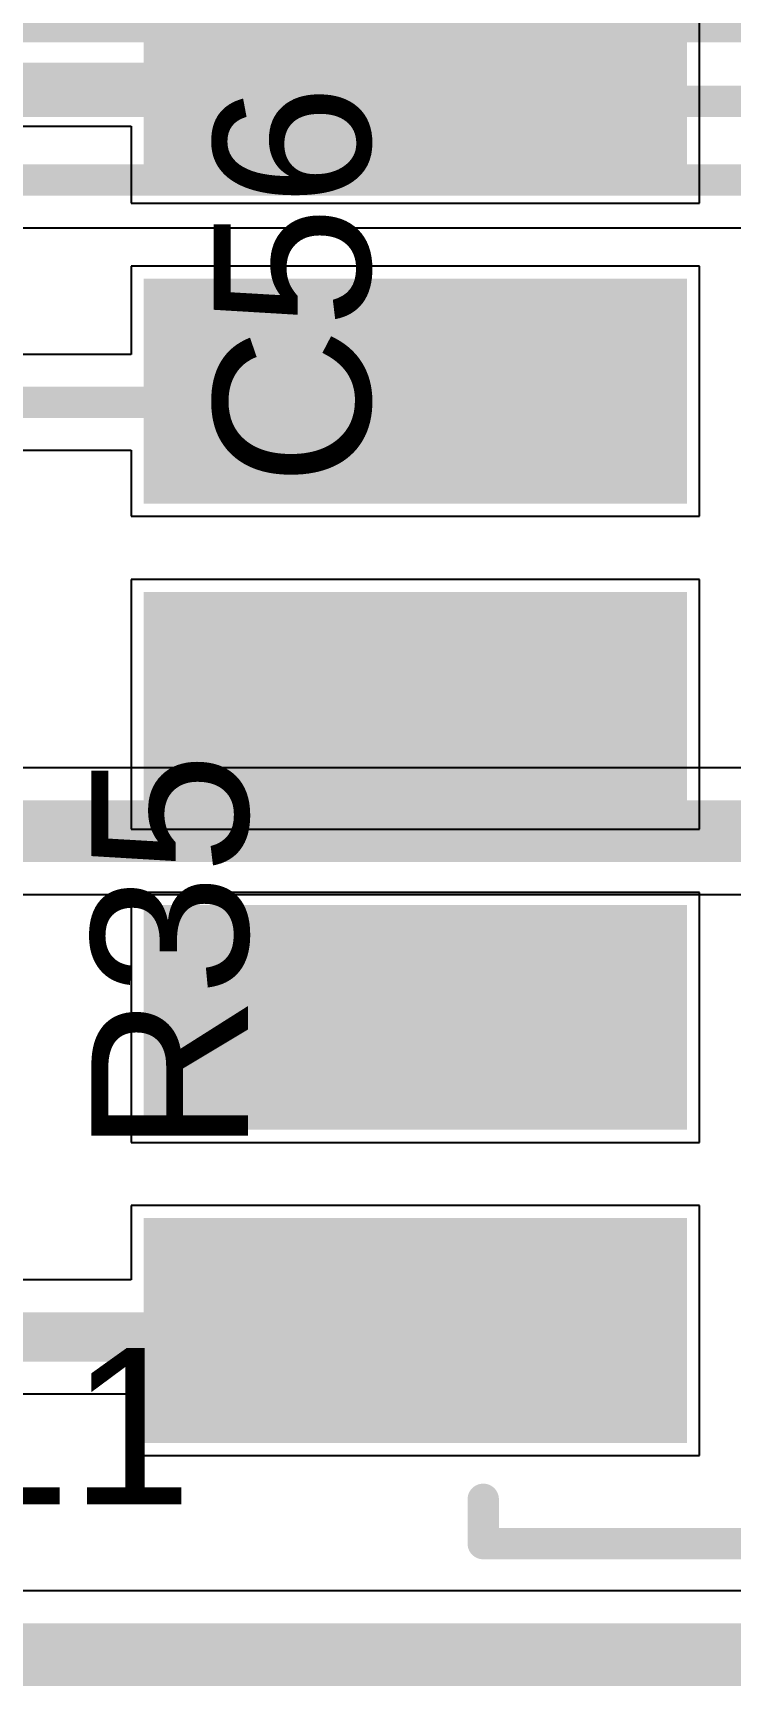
# Model space of a CAD drawing. Header units: inches. Extents: x -12 to 5355, y -7 to 5366.
# Drawn here: x 27.86 to 30.68, y -0.13 to 6.58 of the extents above; entities that cross this region are included whole.
import ezdxf

# ---------------------------------------------------------------- set-up
doc = ezdxf.new("R2010")
doc.units = ezdxf.units.IN
for name, color, linetype in [('Board Outline', 216, 'Continuous'), ('BOTTOM LAYER', 5, 'Continuous'), ('Bottom Overlay', 54, 'Continuous'), ('Bottom Paste', 16, 'Continuous'), ('Bottom Solder', 6, 'Continuous'), ('GROUND1', 16, 'Continuous'), ('GROUND2', 156, 'Continuous'), ('POWER', 76, 'Continuous'), ('SIGNAL', 90, 'Continuous'), ('TOP LAYER', 1, 'Continuous'), ('Top Overlay', 2, 'Continuous')]:
    doc.layers.add(name, color=color, linetype=linetype)
doc.styles.add('Arial', font='', dxfattribs={"height": 0.2})
doc.styles.get('Arial').set_extended_font_data('Arial')

# ---------------------------------------------------------------- blocks, each defined once
blk = doc.blocks.new('20021321_00010C4LF_B_2')
at = {"layer": 'BOTTOM LAYER'}
for points in [[(0.75, 2.92), (2.8, 2.92), (2.8, 2.16), (0.75, 2.16)], [(0.75, 1.65), (2.8, 1.65), (2.8, 0.89), (0.75, 0.89)], [(0.75, 0.38), (2.8, 0.38), (2.8, -0.38), (0.75, -0.38)], [(0.75, -0.89), (2.8, -0.89), (2.8, -1.65), (0.75, -1.65)], [(0.75, -2.16), (2.8, -2.16), (2.8, -2.92), (0.75, -2.92)]]:
    blk.add_hatch(color=5, dxfattribs=at).paths.add_polyline_path(points)
at = {"layer": 'Bottom Paste'}
for points in [[(0.75, 2.92), (2.8, 2.92), (2.8, 2.16), (0.75, 2.16)], [(0.75, 1.65), (2.8, 1.65), (2.8, 0.89), (0.75, 0.89)], [(0.75, 0.38), (2.8, 0.38), (2.8, -0.38), (0.75, -0.38)], [(0.75, -0.89), (2.8, -0.89), (2.8, -1.65), (0.75, -1.65)], [(0.75, -2.16), (2.8, -2.16), (2.8, -2.92), (0.75, -2.92)]]:
    blk.add_hatch(color=16, dxfattribs=at).paths.add_polyline_path(points)
at = {"layer": 'Bottom Solder'}
for points in [[(0.6738, 2.9962), (2.8762, 2.9962), (2.8762, 2.0838), (0.6738, 2.0838)], [(0.6738, 1.7262), (2.8762, 1.7262), (2.8762, 0.8138), (0.6738, 0.8138)], [(0.6738, 0.4562), (2.8762, 0.4562), (2.8762, -0.4562), (0.6738, -0.4562)], [(0.6738, -0.8138), (2.8762, -0.8138), (2.8762, -1.7262), (0.6738, -1.7262)], [(0.6738, -2.0838), (2.8762, -2.0838), (2.8762, -2.9962), (0.6738, -2.9962)]]:
    blk.add_hatch(color=6, dxfattribs=at).paths.add_polyline_path(points)
at = {"layer": 'Bottom Overlay'}
for points in [[(1.5, 3.405, 0.127, 0.127, 0), (-1.5, 3.405, 0.127, 0.127, 0)], [(1.5, 3.405, 0.127, 0.127, 0), (1.5, 3.225, 0.127, 0.127, 0)]]:
    blk.add_lwpolyline(points, format="xyseb", dxfattribs=at)
for points in [[(1.4682, 3.405, 0.0635, 0.0635, 1), (1.5317, 3.405, 0.0635, 0.0635, 1)], [(1.4682, 3.405, 0.0635, 0.0635, 1), (1.5317, 3.405, 0.0635, 0.0635, 1)], [(1.4682, 3.225, 0.0635, 0.0635, 1), (1.5317, 3.225, 0.0635, 0.0635, 1)]]:
    blk.add_lwpolyline(points, format="xyseb", close=True, dxfattribs=at)

msp = doc.modelspace()

# ---------------------------------------------------------------- linework, layer by layer
at = {"layer": 'Board Outline'}
msp.add_lwpolyline([(0, 0, 0.254, 0.254, 0), (35.1282, 0, 0.254, 0.254, 0)], format="xyseb", dxfattribs=at)
at = {"layer": 'BOTTOM LAYER'}
for p, q in [((30.5578, 5.8882), (30.5578, 6.9022)), ((26.9692, 6.201), (28.2538, 6.201)), ((28.2538, 6.201), (28.2538, 5.8882)), ((28.2538, 5.8882), (30.5578, 5.8882)), ((30.5578, 5.6322), (28.2538, 5.6322)), ((28.2538, 5.6322), (28.2538, 5.2742)), ((30.5578, 4.6182), (30.5578, 5.6322)), ((28.2538, 5.2742), (27.559, 5.2742)), ((27.559, 4.8858), (28.2538, 4.8858)), ((28.2538, 4.8858), (28.2538, 4.6182)), ((28.2538, 4.6182), (30.5578, 4.6182)), ((30.5578, 4.3622), (28.2538, 4.3622)), ((28.2538, 4.3622), (28.2538, 3.3482)), ((30.5578, 3.3482), (30.5578, 4.3622)), ((28.2538, 3.3482), (30.5578, 3.3482)), ((30.5578, 3.0922), (28.2538, 3.0922)), ((28.2538, 3.0922), (28.2538, 2.0782)), ((30.5578, 2.0782), (30.5578, 3.0922)), ((28.2538, 2.0782), (30.5578, 2.0782)), ((30.5578, 1.8222), (28.2538, 1.8222)), ((28.2538, 1.8222), (28.2538, 1.5204)), ((30.5578, 0.8082), (30.5578, 1.8222)), ((28.2538, 1.5204), (26.6983, 1.5204)), ((27.6309, 1.0575), (28.2538, 1.0575)), ((28.2538, 1.0575), (28.2538, 0.8082)), ((28.2538, 0.8082), (30.5578, 0.8082)), ((34.8692, 0.259), (27.3927, 0.259))]:
    msp.add_line(p, q, dxfattribs=at)
for points in [[(26.9692, 6.3952, 0.127, 0.127, 0), (29.4058, 6.3952, 0.127, 0.127, 0)], [(29.4058, 5.1252, 0.127, 0.127, -0.414214), (29.3606, 5.08, 0.127, 0.127, 0)], [(27.559, 5.08, 0.127, 0.127, 0), (29.3606, 5.08, 0.127, 0.127, 0)], [(29.3796, 1.289, 0.2, 0.2, 0), (29.4058, 1.3152, 0.2, 0.2, 0)], [(26.4558, 1.289, 0.2, 0.2, 0), (29.3796, 1.289, 0.2, 0.2, 0)]]:
    msp.add_lwpolyline(points, format="xyseb", dxfattribs=at)
for points in [[(29.374, 6.3952, 0.0635, 0.0635, 1), (29.4375, 6.3952, 0.0635, 0.0635, 1)], [(29.374, 5.1252, 0.0635, 0.0635, 1), (29.4375, 5.1252, 0.0635, 0.0635, 1)], [(29.3288, 5.08, 0.0635, 0.0635, 1), (29.3923, 5.08, 0.0635, 0.0635, 1)], [(29.3288, 5.08, 0.0635, 0.0635, 1), (29.3923, 5.08, 0.0635, 0.0635, 1)], [(29.3558, 1.3152, 0.1, 0.1, 1), (29.4558, 1.3152, 0.1, 0.1, 1)], [(29.3296, 1.289, 0.1, 0.1, 1), (29.4296, 1.289, 0.1, 0.1, 1)], [(29.3296, 1.289, 0.1, 0.1, 1), (29.4296, 1.289, 0.1, 0.1, 1)]]:
    msp.add_lwpolyline(points, format="xyseb", close=True, dxfattribs=at)
at = {"layer": 'GROUND1'}
msp.add_line((34.8692, 0.259), (0.259, 0.259), dxfattribs=at)
at = {"layer": 'GROUND2'}
msp.add_line((34.8692, 0.259), (0.259, 0.259), dxfattribs=at)
at = {"layer": 'POWER'}
msp.add_line((34.8692, 0.259), (11.0591, 0.259), dxfattribs=at)
at = {"layer": 'SIGNAL'}
for p, q in [((17.0316, 5.7875), (34.3337, 5.7875)), ((34.8692, 0.259), (0.259, 0.259))]:
    msp.add_line(p, q, dxfattribs=at)
for points in [[(17.78, 6.604, 0.127, 0.127, 0), (33.7462, 6.604, 0.127, 0.127, 0)], [(17.4117, 6.3018, 0.127, 0.127, 0), (34.1623, 6.3018, 0.127, 0.127, 0)], [(17.0316, 5.9817, 0.127, 0.127, 0), (34.3337, 5.9817, 0.127, 0.127, 0)]]:
    msp.add_lwpolyline(points, format="xyseb", dxfattribs=at)
at = {"layer": 'TOP LAYER'}
for p, q in [((31.9151, 3.597), (27.7495, 3.597)), ((27.7495, 3.0832), (31.9151, 3.0832)), ((34.8692, 0.259), (0.259, 0.259))]:
    msp.add_line(p, q, dxfattribs=at)
msp.add_lwpolyline([(27.305, 3.3401, 0.25, 0.25, 0), (31.9151, 3.3401, 0.25, 0.25, 0)], format="xyseb", dxfattribs=at)

# ---------------------------------------------------------------- block references
at = {"rotation": 180}
msp.add_blockref('20021321_00010C4LF_B_2', (31.1808, 3.8552), dxfattribs=at)

# ---------------------------------------------------------------- texts
at = {"layer": 'Top Overlay', "style": 'Arial'}
for s, p in [('C56', (29.2226, 4.7416)), ('R35', (28.7274, 2.032))]:
    msp.add_text(s, height=0.635, rotation=90, dxfattribs=at).set_placement(p)
msp.add_text('U11', height=0.635, dxfattribs=at).set_placement((26.8732, 0.6096))

doc.saveas('drawing.dxf')
